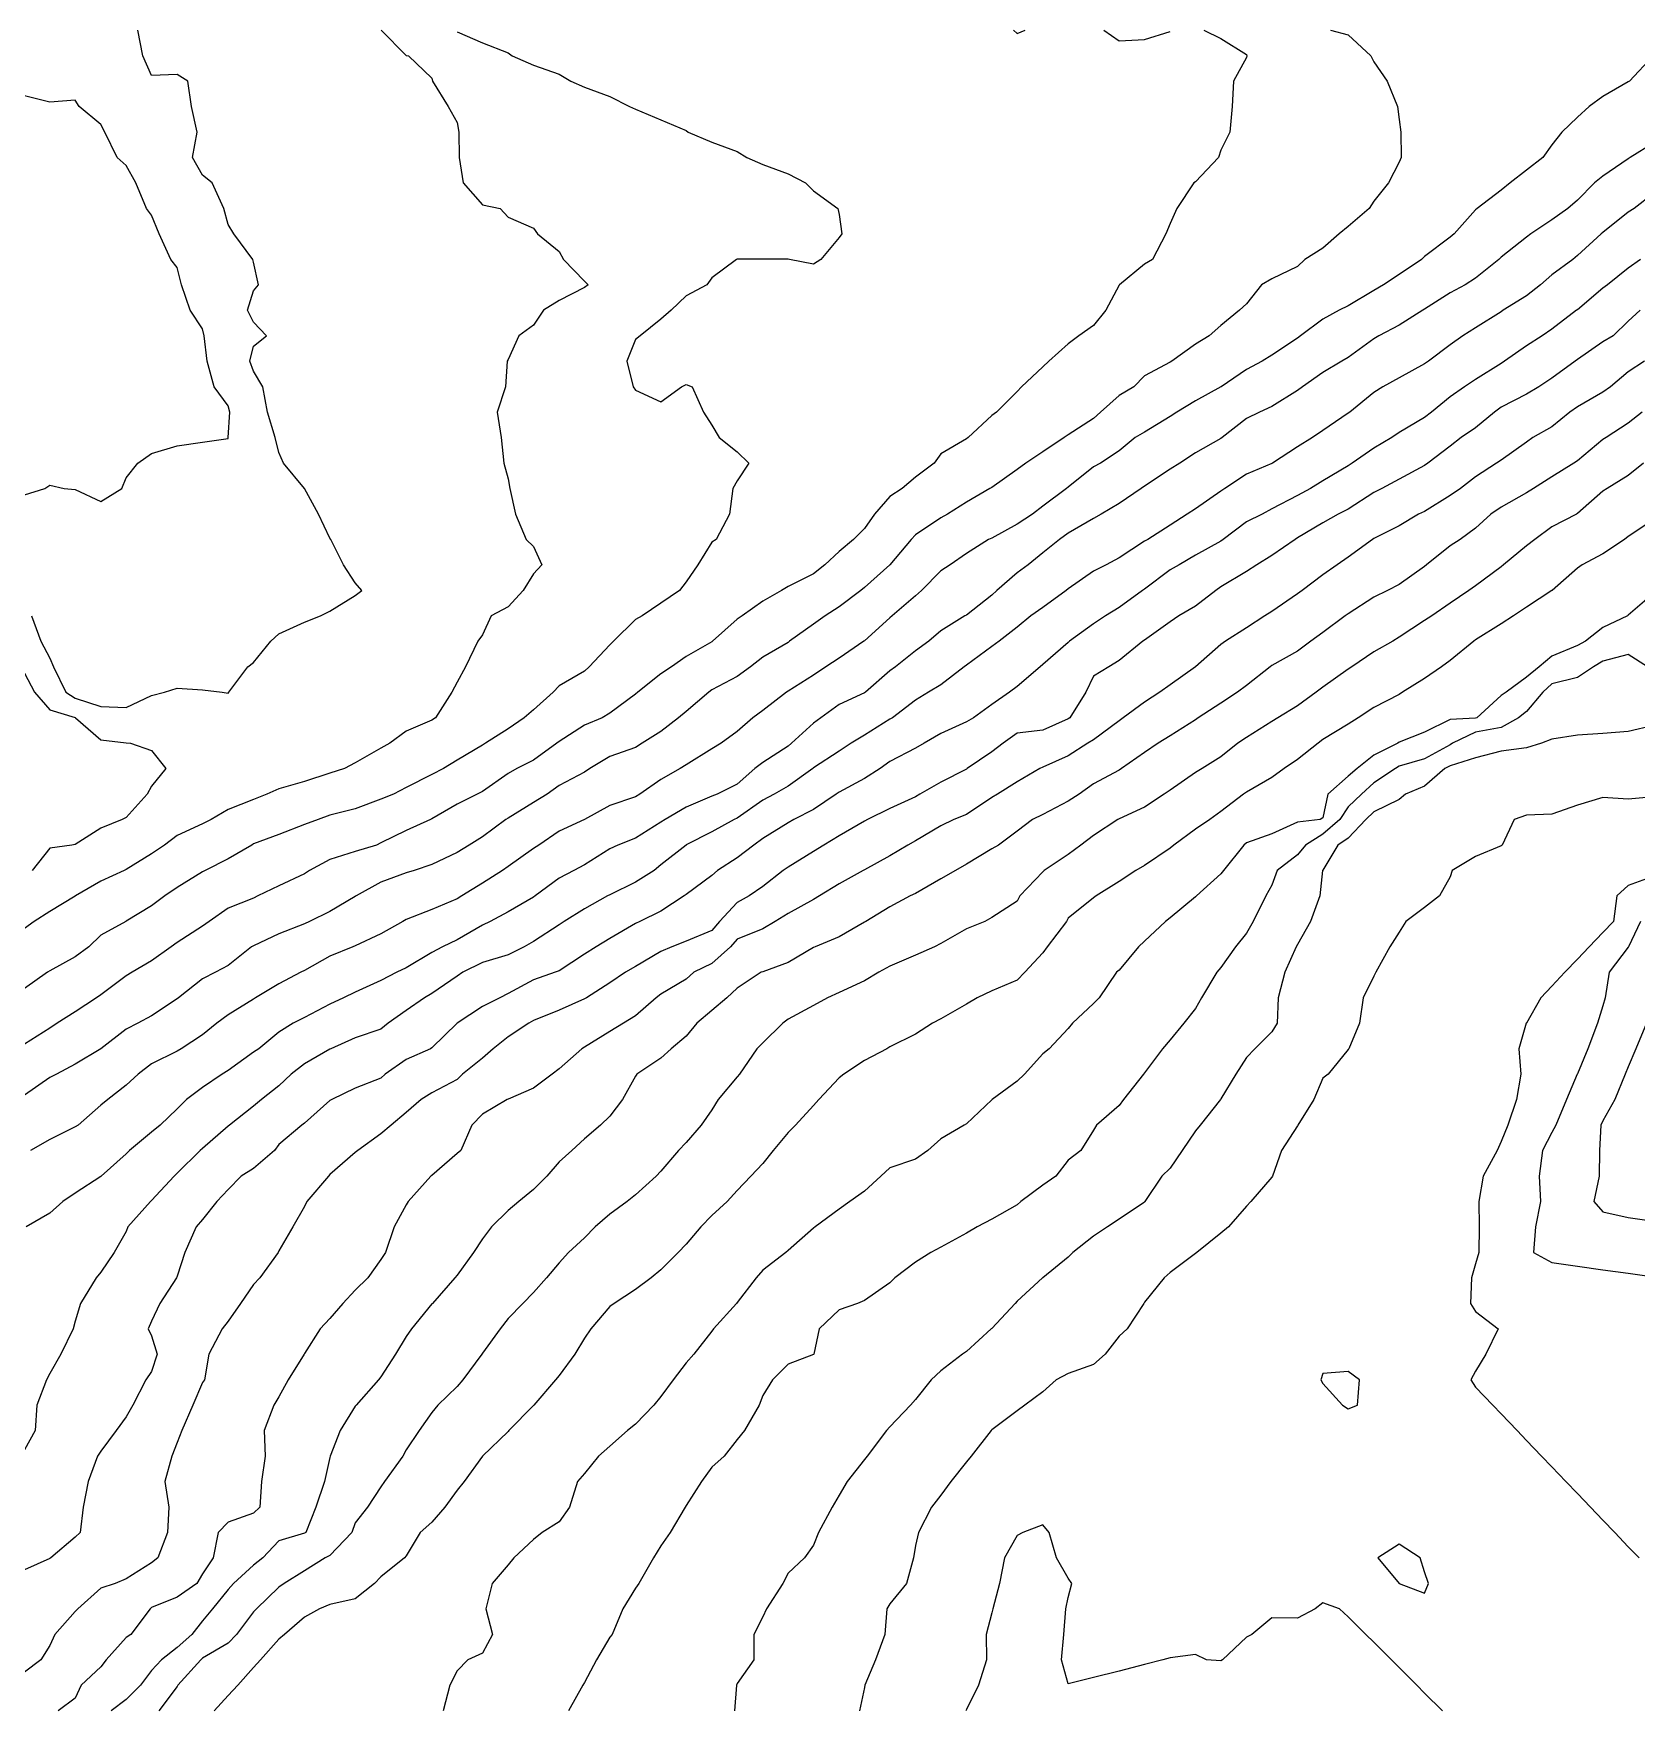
# Model space of a CAD drawing. Header units: metres. Extents: x 2681030 to 2681330, y 1246000 to 1246290.
# Drawn here: x 2681243.93 to 2681275.41, y 1246017.26 to 1246050.18 of the extents above; entities that cross this region are included whole.
import ezdxf

# ---------------------------------------------------------------- set-up
doc = ezdxf.new("R2010")
doc.units = ezdxf.units.M
doc.layers.add('BASIS_HOEHENLINIEN', color=8, linetype='Continuous')

msp = doc.modelspace()

# ---------------------------------------------------------------- linework, layer by layer
at = {"layer": 'BASIS_HOEHENLINIEN'}
for points, elevation in [([(2681269.398, 1246050.25), (2681269.75, 1246050.157), (2681270.192, 1246049.75), (2681270.25, 1246049.627), (2681270.515, 1246049.25), (2681270.714, 1246048.75), (2681270.75, 1246048.498), (2681270.782, 1246048.25), (2681270.792, 1246047.75), (2681270.75, 1246047.662), (2681270.541, 1246047.25), (2681270.25, 1246046.894), (2681270.158, 1246046.75), (2681269.75, 1246046.393), (2681269.572, 1246046.25), (2681269.25, 1246045.969), (2681268.9, 1246045.75), (2681268.75, 1246045.613), (2681268.25, 1246045.369), (2681268.046, 1246045.25), (2681267.75, 1246044.877), (2681267.613, 1246044.75), (2681267.25, 1246044.451), (2681267.02, 1246044.25), (2681266.75, 1246044.088), (2681266.287, 1246043.75), (2681266.25, 1246043.73), (2681265.75, 1246043.465), (2681265.538, 1246043.25), (2681265.25, 1246043.076), (2681264.884, 1246042.75), (2681264.75, 1246042.625), (2681264.25, 1246042.304), (2681264.17, 1246042.25), (2681263.75, 1246041.972), (2681263.421, 1246041.75), (2681263.25, 1246041.624), (2681262.75, 1246041.271), (2681262.713, 1246041.25), (2681262.25, 1246040.985), (2681261.877, 1246040.75), (2681261.75, 1246040.676), (2681261.25, 1246040.339), (2681261.164, 1246040.25), (2681260.75, 1246039.751), (2681260.749, 1246039.75), (2681260.25, 1246039.309), (2681260.177, 1246039.25), (2681259.75, 1246038.924), (2681259.48, 1246038.75), (2681259.25, 1246038.59), (2681258.779, 1246038.25), (2681258.75, 1246038.23), (2681258.25, 1246037.936), (2681258.008, 1246037.75), (2681257.75, 1246037.558), (2681257.25, 1246037.298), (2681257.193, 1246037.25), (2681256.75, 1246036.872), (2681256.595, 1246036.75), (2681256.25, 1246036.479), (2681255.886, 1246036.25), (2681255.75, 1246036.167), (2681255.25, 1246035.986), (2681254.858, 1246035.75), (2681254.75, 1246035.679), (2681254.25, 1246035.418), (2681254.019, 1246035.25), (2681253.75, 1246035.083), (2681253.25, 1246034.78), (2681253.208, 1246034.75), (2681252.75, 1246034.413), (2681252.485, 1246034.25), (2681252.25, 1246034.102), (2681251.75, 1246033.865), (2681251.404, 1246033.75), (2681251.25, 1246033.702), (2681250.75, 1246033.523), (2681250.266, 1246033.25), (2681250.25, 1246033.241), (2681249.75, 1246032.947), (2681249.353, 1246032.75), (2681249.25, 1246032.701), (2681248.75, 1246032.507), (2681248.25, 1246032.273), (2681248.21, 1246032.25), (2681247.75, 1246031.884), (2681247.503, 1246031.75), (2681247.25, 1246031.619), (2681246.777, 1246031.25), (2681246.75, 1246031.228), (2681246.25, 1246030.893), (2681245.976, 1246030.75), (2681245.75, 1246030.634), (2681245.254, 1246030.25), (2681245.25, 1246030.246), (2681244.75, 1246029.948), (2681244.379, 1246029.75), (2681244.25, 1246029.688), (2681243.75, 1246029.341)], 439.5), ([(2681266.913, 1246050.25), (2681267.25, 1246050.085), (2681267.75, 1246049.774), (2681267.756, 1246049.75), (2681267.75, 1246049.714), (2681267.495, 1246049.25), (2681267.47, 1246048.75), (2681267.424, 1246048.25), (2681267.25, 1246047.893), (2681267.201, 1246047.75), (2681266.75, 1246047.27), (2681266.719, 1246047.25), (2681266.383, 1246046.75), (2681266.25, 1246046.454), (2681266.17, 1246046.25), (2681265.907, 1246045.75), (2681265.75, 1246045.654), (2681265.259, 1246045.25), (2681265.25, 1246045.242), (2681264.986, 1246044.75), (2681264.75, 1246044.452), (2681264.457, 1246044.25), (2681264.25, 1246044.091), (2681263.867, 1246043.75), (2681263.75, 1246043.643), (2681263.333, 1246043.25), (2681263.25, 1246043.157), (2681262.843, 1246042.75), (2681262.75, 1246042.686), (2681262.286, 1246042.25), (2681262.25, 1246042.223), (2681261.75, 1246041.932), (2681261.619, 1246041.75), (2681261.25, 1246041.471), (2681260.989, 1246041.25), (2681260.75, 1246041.092), (2681260.443, 1246040.75), (2681260.25, 1246040.468), (2681260.031, 1246040.25), (2681259.75, 1246040.012), (2681259.472, 1246039.75), (2681259.25, 1246039.577), (2681258.75, 1246039.329), (2681258.617, 1246039.25), (2681258.25, 1246039.037), (2681257.844, 1246038.75), (2681257.75, 1246038.686), (2681257.266, 1246038.25), (2681257.25, 1246038.238), (2681256.75, 1246037.951), (2681256.456, 1246037.75), (2681256.25, 1246037.609), (2681255.797, 1246037.25), (2681255.75, 1246037.21), (2681255.25, 1246036.837), (2681255.096, 1246036.75), (2681254.75, 1246036.601), (2681254.25, 1246036.285), (2681254.204, 1246036.25), (2681253.75, 1246035.919), (2681253.423, 1246035.75), (2681253.25, 1246035.654), (2681252.75, 1246035.302), (2681252.641, 1246035.25), (2681252.25, 1246035.055), (2681251.75, 1246034.766), (2681251.723, 1246034.75), (2681251.25, 1246034.534), (2681250.75, 1246034.29), (2681250.664, 1246034.25), (2681250.25, 1246034.124), (2681249.75, 1246033.967), (2681249.348, 1246033.75), (2681249.25, 1246033.682), (2681248.75, 1246033.45), (2681248.337, 1246033.25), (2681248.25, 1246033.208), (2681247.75, 1246033.009), (2681247.381, 1246032.75), (2681247.25, 1246032.655), (2681246.75, 1246032.336), (2681246.636, 1246032.25), (2681246.25, 1246031.975), (2681245.868, 1246031.75), (2681245.75, 1246031.679), (2681245.25, 1246031.31), (2681245.168, 1246031.25), (2681244.75, 1246030.976), (2681244.396, 1246030.75), (2681244.25, 1246030.651), (2681243.75, 1246030.337)], 440), ([(2681250.757, 1246050.25), (2681251.25, 1246049.754), (2681251.294, 1246049.75), (2681251.75, 1246049.311), (2681251.765, 1246049.25), (2681252.074, 1246048.75), (2681252.25, 1246048.436), (2681252.285, 1246048.25), (2681252.288, 1246047.75), (2681252.369, 1246047.25), (2681252.75, 1246046.823), (2681253.097, 1246046.75), (2681253.25, 1246046.578), (2681253.75, 1246046.364), (2681253.825, 1246046.25), (2681254.25, 1246045.904), (2681254.339, 1246045.75), (2681254.75, 1246045.325), (2681254.825, 1246045.25), (2681254.75, 1246045.199), (2681254.25, 1246044.941), (2681253.946, 1246044.75), (2681253.75, 1246044.457), (2681253.462, 1246044.25), (2681253.25, 1246043.781), (2681253.235, 1246043.75), (2681253.199, 1246043.25), (2681253.037, 1246042.75), (2681253.116, 1246042.25), (2681253.167, 1246041.75), (2681253.25, 1246041.44), (2681253.282, 1246041.25), (2681253.398, 1246040.75), (2681253.602, 1246040.25), (2681253.75, 1246040.112), (2681253.913, 1246039.75), (2681253.75, 1246039.577), (2681253.549, 1246039.25), (2681253.25, 1246038.929), (2681252.92, 1246038.75), (2681252.75, 1246038.38), (2681252.659, 1246038.25), (2681252.415, 1246037.75), (2681252.25, 1246037.45), (2681252.147, 1246037.25), (2681251.824, 1246036.75), (2681251.75, 1246036.703), (2681251.25, 1246036.483), (2681250.927, 1246036.25), (2681250.75, 1246036.149), (2681250.25, 1246035.863), (2681250.036, 1246035.75), (2681249.75, 1246035.663), (2681249.25, 1246035.499), (2681248.75, 1246035.351), (2681248.513, 1246035.25), (2681248.25, 1246035.146), (2681247.75, 1246034.947), (2681247.416, 1246034.75), (2681247.25, 1246034.667), (2681246.75, 1246034.439), (2681246.504, 1246034.25), (2681246.25, 1246034.077), (2681245.75, 1246033.768), (2681245.71, 1246033.75), (2681245.25, 1246033.537), (2681244.753, 1246033.25), (2681244.75, 1246033.247), (2681244.25, 1246032.944), (2681243.945, 1246032.75), (2681243.75, 1246032.611)], 441), ([(2681252.25, 1246050.217), (2681252.75, 1246050.001), (2681253.25, 1246049.806), (2681253.327, 1246049.75), (2681253.75, 1246049.567), (2681254.25, 1246049.388), (2681254.481, 1246049.25), (2681254.75, 1246049.133), (2681255.25, 1246048.947), (2681255.634, 1246048.75), (2681255.75, 1246048.7), (2681256.25, 1246048.492), (2681256.75, 1246048.278), (2681256.787, 1246048.25), (2681257.25, 1246048.049), (2681257.75, 1246047.869), (2681257.94, 1246047.75), (2681258.25, 1246047.616), (2681258.75, 1246047.433), (2681259.093, 1246047.25), (2681259.25, 1246047.094), (2681259.727, 1246046.75), (2681259.75, 1246046.631), (2681259.804, 1246046.25), (2681259.75, 1246046.183), (2681259.391, 1246045.75), (2681259.25, 1246045.656), (2681258.778, 1246045.75), (2681258.75, 1246045.755), (2681258.25, 1246045.754), (2681257.75, 1246045.754), (2681257.735, 1246045.75), (2681257.25, 1246045.387), (2681257.153, 1246045.25), (2681256.75, 1246045.037), (2681256.455, 1246044.75), (2681256.25, 1246044.578), (2681255.843, 1246044.25), (2681255.75, 1246044.177), (2681255.582, 1246043.75), (2681255.705, 1246043.25), (2681255.75, 1246043.185), (2681256.25, 1246042.952), (2681256.654, 1246043.25), (2681256.75, 1246043.294), (2681256.864, 1246043.25), (2681257.089, 1246042.75), (2681257.25, 1246042.497), (2681257.397, 1246042.25), (2681257.75, 1246041.968), (2681257.981, 1246041.75), (2681257.75, 1246041.399), (2681257.662, 1246041.25), (2681257.597, 1246040.75), (2681257.338, 1246040.25), (2681257.25, 1246040.195), (2681256.977, 1246039.75), (2681256.75, 1246039.42), (2681256.616, 1246039.25), (2681256.25, 1246039), (2681255.881, 1246038.75), (2681255.75, 1246038.677), (2681255.322, 1246038.25), (2681255.25, 1246038.184), (2681254.844, 1246037.75), (2681254.75, 1246037.667), (2681254.25, 1246037.377), (2681254.133, 1246037.25), (2681253.75, 1246036.903), (2681253.566, 1246036.75), (2681253.25, 1246036.53), (2681252.808, 1246036.25), (2681252.75, 1246036.212), (2681252.25, 1246035.918), (2681251.98, 1246035.75), (2681251.75, 1246035.638), (2681251.25, 1246035.381), (2681250.997, 1246035.25), (2681250.75, 1246035.149), (2681250.25, 1246034.958), (2681249.75, 1246034.834), (2681249.519, 1246034.75), (2681249.25, 1246034.652), (2681248.75, 1246034.454), (2681248.25, 1246034.27), (2681248.217, 1246034.25), (2681247.75, 1246033.976), (2681247.298, 1246033.75), (2681247.25, 1246033.722), (2681246.75, 1246033.419), (2681246.507, 1246033.25), (2681246.25, 1246033.053), (2681245.75, 1246032.754), (2681245.742, 1246032.75), (2681245.25, 1246032.478), (2681245.014, 1246032.25), (2681244.75, 1246032.053), (2681244.25, 1246031.78), (2681244.203, 1246031.75), (2681243.75, 1246031.432)], 440.5), ([(2681243.889, 1246038.75), (2681244.071, 1246038.25), (2681244.25, 1246037.922), (2681244.321, 1246037.75), (2681244.562, 1246037.25), (2681244.75, 1246037.134), (2681245.25, 1246036.97), (2681245.75, 1246036.948), (2681246.25, 1246037.183), (2681246.504, 1246037.25), (2681246.75, 1246037.333), (2681247.25, 1246037.297), (2681247.633, 1246037.25), (2681247.75, 1246037.235), (2681247.764, 1246037.25), (2681248.136, 1246037.75), (2681248.25, 1246037.832), (2681248.592, 1246038.25), (2681248.75, 1246038.399), (2681249.25, 1246038.627), (2681249.569, 1246038.75), (2681249.75, 1246038.843), (2681250.25, 1246039.151), (2681250.378, 1246039.25), (2681250.25, 1246039.399), (2681250.018, 1246039.75), (2681249.768, 1246040.25), (2681249.75, 1246040.274), (2681249.527, 1246040.75), (2681249.253, 1246041.25), (2681249.25, 1246041.254), (2681248.842, 1246041.75), (2681248.75, 1246041.96), (2681248.676, 1246042.25), (2681248.527, 1246042.75), (2681248.431, 1246043.25), (2681248.25, 1246043.558), (2681248.175, 1246043.75), (2681248.25, 1246044.046), (2681248.504, 1246044.25), (2681248.25, 1246044.515), (2681248.135, 1246044.75), (2681248.25, 1246045.133), (2681248.347, 1246045.25), (2681248.25, 1246045.695), (2681248.239, 1246045.75), (2681247.862, 1246046.25), (2681247.75, 1246046.438), (2681247.666, 1246046.75), (2681247.439, 1246047.25), (2681247.25, 1246047.405), (2681247.051, 1246047.75), (2681247.147, 1246048.25), (2681247.032, 1246048.75), (2681246.96, 1246049.25), (2681246.75, 1246049.379), (2681246.25, 1246049.363), (2681246.077, 1246049.75), (2681245.981, 1246050.25)], 441), ([(2681263.178, 1246050.25), (2681263.25, 1246050.184), (2681263.403, 1246050.25)], 440), ([(2681264.948, 1246050.25), (2681265.25, 1246050.043), (2681265.75, 1246050.07), (2681266.25, 1246050.225)], 440), ([(2681275.741, 1246049.75), (2681275.273, 1246049.25), (2681275.25, 1246049.235), (2681274.75, 1246048.948), (2681274.48, 1246048.75), (2681274.25, 1246048.544), (2681273.942, 1246048.25), (2681273.75, 1246048.002), (2681273.572, 1246047.75), (2681273.25, 1246047.503), (2681272.93, 1246047.25), (2681272.75, 1246047.11), (2681272.282, 1246046.75), (2681272.25, 1246046.725), (2681271.831, 1246046.25), (2681271.75, 1246046.189), (2681271.25, 1246045.806), (2681271.19, 1246045.75), (2681270.75, 1246045.452), (2681270.443, 1246045.25), (2681270.25, 1246045.137), (2681269.75, 1246044.836), (2681269.572, 1246044.75), (2681269.25, 1246044.578), (2681268.814, 1246044.25), (2681268.75, 1246044.202), (2681268.25, 1246043.87), (2681268.056, 1246043.75), (2681267.75, 1246043.59), (2681267.253, 1246043.25), (2681267.25, 1246043.248), (2681266.75, 1246042.972), (2681266.383, 1246042.75), (2681266.25, 1246042.668), (2681265.75, 1246042.359), (2681265.564, 1246042.25), (2681265.25, 1246041.992), (2681264.882, 1246041.75), (2681264.75, 1246041.679), (2681264.25, 1246041.276), (2681264.217, 1246041.25), (2681263.75, 1246040.905), (2681263.548, 1246040.75), (2681263.25, 1246040.553), (2681262.75, 1246040.277), (2681262.685, 1246040.25), (2681262.25, 1246039.975), (2681261.931, 1246039.75), (2681261.75, 1246039.633), (2681261.37, 1246039.25), (2681261.25, 1246039.143), (2681260.796, 1246038.75), (2681260.75, 1246038.711), (2681260.25, 1246038.26), (2681260.237, 1246038.25), (2681259.75, 1246037.922), (2681259.492, 1246037.75), (2681259.25, 1246037.586), (2681258.75, 1246037.273), (2681258.717, 1246037.25), (2681258.25, 1246036.892), (2681258.056, 1246036.75), (2681257.75, 1246036.48), (2681257.434, 1246036.25), (2681257.25, 1246036.139), (2681256.75, 1246035.823), (2681256.627, 1246035.75), (2681256.25, 1246035.538), (2681255.834, 1246035.25), (2681255.75, 1246035.199), (2681255.25, 1246035.024), (2681254.752, 1246034.75), (2681254.75, 1246034.749), (2681254.25, 1246034.52), (2681253.853, 1246034.25), (2681253.75, 1246034.18), (2681253.25, 1246033.827), (2681253.137, 1246033.75), (2681252.75, 1246033.502), (2681252.339, 1246033.25), (2681252.25, 1246033.194), (2681251.75, 1246032.987), (2681251.25, 1246032.787), (2681251.183, 1246032.75), (2681250.75, 1246032.503), (2681250.25, 1246032.267), (2681250.203, 1246032.25), (2681249.75, 1246032.066), (2681249.25, 1246031.788), (2681249.178, 1246031.75), (2681248.75, 1246031.522), (2681248.287, 1246031.25), (2681248.25, 1246031.224), (2681247.75, 1246030.914), (2681247.532, 1246030.75), (2681247.25, 1246030.523), (2681246.831, 1246030.25), (2681246.75, 1246030.205), (2681246.25, 1246029.954), (2681245.987, 1246029.75), (2681245.75, 1246029.533), (2681245.387, 1246029.25), (2681245.25, 1246029.14), (2681244.804, 1246028.75), (2681244.75, 1246028.713), (2681244.25, 1246028.469), (2681243.868, 1246028.25)], 439), ([(2681245.25, 1246040.998), (2681245.662, 1246041.25), (2681245.75, 1246041.463), (2681245.977, 1246041.75), (2681246.25, 1246041.939), (2681246.75, 1246042.092), (2681247.25, 1246042.164), (2681247.75, 1246042.236), (2681247.753, 1246042.25), (2681247.784, 1246042.75), (2681247.75, 1246042.873), (2681247.477, 1246043.25), (2681247.341, 1246043.75), (2681247.282, 1246044.25), (2681247.25, 1246044.385), (2681247.006, 1246044.75), (2681246.836, 1246045.25), (2681246.75, 1246045.593), (2681246.627, 1246045.75), (2681246.399, 1246046.25), (2681246.25, 1246046.621), (2681246.151, 1246046.75), (2681245.939, 1246047.25), (2681245.75, 1246047.596), (2681245.571, 1246047.75), (2681245.332, 1246048.25), (2681245.25, 1246048.401), (2681244.827, 1246048.75), (2681244.75, 1246048.878), (2681244.25, 1246048.838), (2681243.75, 1246048.96)], 440.5), ([(2681275.75, 1246048.039), (2681275.287, 1246047.75), (2681275.25, 1246047.726), (2681274.75, 1246047.387), (2681274.588, 1246047.25), (2681274.25, 1246046.915), (2681274.062, 1246046.75), (2681273.75, 1246046.524), (2681273.333, 1246046.25), (2681273.25, 1246046.184), (2681272.75, 1246045.791), (2681272.704, 1246045.75), (2681272.25, 1246045.381), (2681272.046, 1246045.25), (2681271.75, 1246045.09), (2681271.25, 1246044.774), (2681271.213, 1246044.75), (2681270.75, 1246044.461), (2681270.349, 1246044.25), (2681270.25, 1246044.193), (2681269.75, 1246043.825), (2681269.623, 1246043.75), (2681269.25, 1246043.528), (2681268.854, 1246043.25), (2681268.75, 1246043.177), (2681268.25, 1246042.86), (2681268.008, 1246042.75), (2681267.75, 1246042.627), (2681267.272, 1246042.25), (2681267.25, 1246042.234), (2681266.75, 1246041.953), (2681266.44, 1246041.75), (2681266.25, 1246041.629), (2681265.75, 1246041.296), (2681265.682, 1246041.25), (2681265.25, 1246040.958), (2681264.898, 1246040.75), (2681264.75, 1246040.659), (2681264.25, 1246040.372), (2681264.076, 1246040.25), (2681263.75, 1246039.987), (2681263.462, 1246039.75), (2681263.25, 1246039.592), (2681262.851, 1246039.25), (2681262.75, 1246039.158), (2681262.25, 1246038.764), (2681262.223, 1246038.75), (2681261.75, 1246038.454), (2681261.511, 1246038.25), (2681261.25, 1246038.063), (2681260.855, 1246037.75), (2681260.75, 1246037.672), (2681260.27, 1246037.25), (2681260.25, 1246037.236), (2681259.75, 1246037.011), (2681259.392, 1246036.75), (2681259.25, 1246036.643), (2681258.819, 1246036.25), (2681258.75, 1246036.193), (2681258.25, 1246035.87), (2681258.097, 1246035.75), (2681257.75, 1246035.448), (2681257.355, 1246035.25), (2681257.25, 1246035.208), (2681256.75, 1246034.992), (2681256.332, 1246034.75), (2681256.25, 1246034.698), (2681255.75, 1246034.386), (2681255.408, 1246034.25), (2681255.25, 1246034.172), (2681254.75, 1246033.864), (2681254.542, 1246033.75), (2681254.25, 1246033.596), (2681253.78, 1246033.25), (2681253.75, 1246033.229), (2681253.25, 1246032.94), (2681252.897, 1246032.75), (2681252.75, 1246032.676), (2681252.25, 1246032.388), (2681251.964, 1246032.25), (2681251.75, 1246032.137), (2681251.25, 1246031.836), (2681251.067, 1246031.75), (2681250.75, 1246031.591), (2681250.25, 1246031.362), (2681250.019, 1246031.25), (2681249.75, 1246031.124), (2681249.25, 1246030.86), (2681249.03, 1246030.75), (2681248.75, 1246030.573), (2681248.353, 1246030.25), (2681248.25, 1246030.181), (2681247.75, 1246029.82), (2681247.632, 1246029.75), (2681247.25, 1246029.489), (2681246.937, 1246029.25), (2681246.75, 1246029.072), (2681246.414, 1246028.75), (2681246.25, 1246028.61), (2681245.814, 1246028.25), (2681245.75, 1246028.188), (2681245.26, 1246027.75), (2681245.25, 1246027.742), (2681244.75, 1246027.413), (2681244.506, 1246027.25), (2681244.25, 1246027.023), (2681243.783, 1246026.75)], 438.5), ([(2681275.75, 1246047.053), (2681275.363, 1246046.75), (2681275.25, 1246046.679), (2681274.75, 1246046.28), (2681274.718, 1246046.25), (2681274.25, 1246045.824), (2681274.162, 1246045.75), (2681273.75, 1246045.444), (2681273.524, 1246045.25), (2681273.25, 1246045.036), (2681272.795, 1246044.75), (2681272.75, 1246044.721), (2681272.25, 1246044.403), (2681272.002, 1246044.25), (2681271.75, 1246044.074), (2681271.324, 1246043.75), (2681271.25, 1246043.699), (2681270.75, 1246043.421), (2681270.429, 1246043.25), (2681270.25, 1246043.137), (2681269.781, 1246042.75), (2681269.75, 1246042.727), (2681269.25, 1246042.391), (2681269.045, 1246042.25), (2681268.75, 1246042.068), (2681268.259, 1246041.75), (2681268.25, 1246041.745), (2681267.75, 1246041.531), (2681267.323, 1246041.25), (2681267.25, 1246041.2), (2681266.75, 1246040.853), (2681266.588, 1246040.75), (2681266.25, 1246040.528), (2681265.817, 1246040.25), (2681265.75, 1246040.215), (2681265.25, 1246039.889), (2681264.997, 1246039.75), (2681264.75, 1246039.625), (2681264.25, 1246039.283), (2681264.209, 1246039.25), (2681263.75, 1246038.912), (2681263.517, 1246038.75), (2681263.25, 1246038.53), (2681262.896, 1246038.25), (2681262.75, 1246038.148), (2681262.25, 1246037.784), (2681262.21, 1246037.75), (2681261.75, 1246037.393), (2681261.506, 1246037.25), (2681261.25, 1246037.093), (2681260.801, 1246036.75), (2681260.75, 1246036.722), (2681260.25, 1246036.405), (2681259.99, 1246036.25), (2681259.75, 1246036.095), (2681259.25, 1246035.764), (2681259.233, 1246035.75), (2681258.75, 1246035.405), (2681258.477, 1246035.25), (2681258.25, 1246035.129), (2681257.75, 1246034.778), (2681257.689, 1246034.75), (2681257.25, 1246034.509), (2681256.75, 1246034.254), (2681256.744, 1246034.25), (2681256.25, 1246033.859), (2681256.118, 1246033.75), (2681255.75, 1246033.521), (2681255.25, 1246033.272), (2681255.205, 1246033.25), (2681254.75, 1246033), (2681254.354, 1246032.75), (2681254.25, 1246032.683), (2681253.75, 1246032.354), (2681253.567, 1246032.25), (2681253.25, 1246032.095), (2681252.75, 1246031.94), (2681252.362, 1246031.75), (2681252.25, 1246031.674), (2681251.75, 1246031.332), (2681251.606, 1246031.25), (2681251.25, 1246030.999), (2681250.898, 1246030.75), (2681250.75, 1246030.637), (2681250.25, 1246030.466), (2681249.77, 1246030.25), (2681249.75, 1246030.241), (2681249.25, 1246029.955), (2681248.987, 1246029.75), (2681248.75, 1246029.522), (2681248.404, 1246029.25), (2681248.25, 1246029.124), (2681247.78, 1246028.75), (2681247.75, 1246028.727), (2681247.25, 1246028.293), (2681247.201, 1246028.25), (2681246.75, 1246027.805), (2681246.689, 1246027.75), (2681246.25, 1246027.27), (2681246.227, 1246027.25), (2681245.781, 1246026.75), (2681245.75, 1246026.662), (2681245.517, 1246026.25), (2681245.25, 1246025.863), (2681245.159, 1246025.75), (2681244.852, 1246025.25), (2681244.75, 1246024.902), (2681244.708, 1246024.75), (2681244.465, 1246024.25), (2681244.25, 1246023.869), (2681244.182, 1246023.75), (2681243.997, 1246023.25), (2681243.964, 1246022.75), (2681243.75, 1246022.372)], 438), ([(2681275.489, 1246045.75), (2681275.25, 1246045.576), (2681274.839, 1246045.25), (2681274.75, 1246045.184), (2681274.25, 1246044.761), (2681274.234, 1246044.75), (2681273.75, 1246044.379), (2681273.556, 1246044.25), (2681273.25, 1246044.053), (2681272.817, 1246043.75), (2681272.75, 1246043.705), (2681272.25, 1246043.391), (2681272.034, 1246043.25), (2681271.75, 1246043.053), (2681271.382, 1246042.75), (2681271.25, 1246042.646), (2681270.75, 1246042.351), (2681270.604, 1246042.25), (2681270.25, 1246042.042), (2681269.826, 1246041.75), (2681269.75, 1246041.698), (2681269.25, 1246041.402), (2681269.008, 1246041.25), (2681268.75, 1246041.112), (2681268.25, 1246040.851), (2681268.06, 1246040.75), (2681267.75, 1246040.594), (2681267.294, 1246040.25), (2681267.25, 1246040.218), (2681266.75, 1246039.944), (2681266.427, 1246039.75), (2681266.25, 1246039.651), (2681265.75, 1246039.276), (2681265.71, 1246039.25), (2681265.25, 1246038.917), (2681264.984, 1246038.75), (2681264.75, 1246038.592), (2681264.276, 1246038.25), (2681264.25, 1246038.227), (2681263.75, 1246037.794), (2681263.7, 1246037.75), (2681263.25, 1246037.366), (2681263.099, 1246037.25), (2681262.75, 1246037.012), (2681262.387, 1246036.75), (2681262.25, 1246036.667), (2681261.75, 1246036.44), (2681261.422, 1246036.25), (2681261.25, 1246036.155), (2681260.75, 1246035.892), (2681260.557, 1246035.75), (2681260.25, 1246035.558), (2681259.75, 1246035.288), (2681259.691, 1246035.25), (2681259.25, 1246034.948), (2681258.863, 1246034.75), (2681258.75, 1246034.685), (2681258.25, 1246034.38), (2681258.076, 1246034.25), (2681257.75, 1246033.999), (2681257.363, 1246033.75), (2681257.25, 1246033.649), (2681256.75, 1246033.279), (2681256.706, 1246033.25), (2681256.25, 1246032.949), (2681255.837, 1246032.75), (2681255.75, 1246032.712), (2681255.25, 1246032.416), (2681254.98, 1246032.25), (2681254.75, 1246032.105), (2681254.25, 1246031.782), (2681254.174, 1246031.75), (2681253.75, 1246031.601), (2681253.25, 1246031.331), (2681253.085, 1246031.25), (2681252.75, 1246031.079), (2681252.25, 1246030.752), (2681252.247, 1246030.75), (2681251.75, 1246030.265), (2681251.729, 1246030.25), (2681251.25, 1246030.041), (2681250.833, 1246029.75), (2681250.75, 1246029.671), (2681250.25, 1246029.473), (2681249.786, 1246029.25), (2681249.75, 1246029.23), (2681249.25, 1246028.79), (2681249.202, 1246028.75), (2681248.75, 1246028.367), (2681248.661, 1246028.25), (2681248.25, 1246027.901), (2681248.01, 1246027.75), (2681247.75, 1246027.483), (2681247.532, 1246027.25), (2681247.25, 1246026.894), (2681247.126, 1246026.75), (2681246.9, 1246026.25), (2681246.75, 1246025.786), (2681246.74, 1246025.75), (2681246.409, 1246025.25), (2681246.25, 1246024.901), (2681246.179, 1246024.75), (2681246.25, 1246024.609), (2681246.356, 1246024.25), (2681246.25, 1246023.913), (2681246.138, 1246023.75), (2681245.878, 1246023.25), (2681245.75, 1246023.019), (2681245.556, 1246022.75), (2681245.25, 1246022.344), (2681245.187, 1246022.25), (2681245.002, 1246021.75), (2681244.904, 1246021.25), (2681244.847, 1246020.75), (2681244.75, 1246020.658), (2681244.267, 1246020.25), (2681244.25, 1246020.241), (2681243.75, 1246020.018)], 437.5), ([(2681275.485, 1246044.75), (2681275.25, 1246044.536), (2681274.953, 1246044.25), (2681274.75, 1246044.129), (2681274.25, 1246043.782), (2681274.207, 1246043.75), (2681273.75, 1246043.415), (2681273.491, 1246043.25), (2681273.25, 1246043.103), (2681272.75, 1246042.848), (2681272.622, 1246042.75), (2681272.25, 1246042.443), (2681271.967, 1246042.25), (2681271.75, 1246042.08), (2681271.312, 1246041.75), (2681271.25, 1246041.703), (2681270.75, 1246041.436), (2681270.411, 1246041.25), (2681270.25, 1246041.174), (2681269.75, 1246040.846), (2681269.551, 1246040.75), (2681269.25, 1246040.575), (2681268.75, 1246040.279), (2681268.705, 1246040.25), (2681268.25, 1246039.932), (2681267.957, 1246039.75), (2681267.75, 1246039.62), (2681267.25, 1246039.319), (2681267.152, 1246039.25), (2681266.75, 1246038.942), (2681266.42, 1246038.75), (2681266.25, 1246038.635), (2681265.75, 1246038.275), (2681265.715, 1246038.25), (2681265.25, 1246037.873), (2681265.045, 1246037.75), (2681264.75, 1246037.566), (2681264.595, 1246037.25), (2681264.284, 1246036.75), (2681264.25, 1246036.726), (2681263.75, 1246036.507), (2681263.25, 1246036.448), (2681262.974, 1246036.25), (2681262.75, 1246036.077), (2681262.265, 1246035.75), (2681262.25, 1246035.74), (2681261.75, 1246035.484), (2681261.337, 1246035.25), (2681261.25, 1246035.193), (2681260.75, 1246034.969), (2681260.306, 1246034.75), (2681260.25, 1246034.716), (2681259.75, 1246034.431), (2681259.454, 1246034.25), (2681259.25, 1246034.123), (2681258.75, 1246033.818), (2681258.653, 1246033.75), (2681258.25, 1246033.433), (2681257.985, 1246033.25), (2681257.75, 1246033.122), (2681257.399, 1246032.75), (2681257.25, 1246032.572), (2681256.75, 1246032.36), (2681256.467, 1246032.25), (2681256.25, 1246032.158), (2681255.75, 1246031.862), (2681255.556, 1246031.75), (2681255.25, 1246031.543), (2681254.787, 1246031.25), (2681254.75, 1246031.227), (2681254.25, 1246031.01), (2681253.75, 1246030.801), (2681253.655, 1246030.75), (2681253.25, 1246030.485), (2681252.955, 1246030.25), (2681252.75, 1246030.064), (2681252.355, 1246029.75), (2681252.25, 1246029.647), (2681251.75, 1246029.381), (2681251.545, 1246029.25), (2681251.25, 1246028.997), (2681250.955, 1246028.75), (2681250.75, 1246028.577), (2681250.301, 1246028.25), (2681250.25, 1246028.212), (2681249.75, 1246027.78), (2681249.72, 1246027.75), (2681249.299, 1246027.25), (2681249.25, 1246027.15), (2681249.02, 1246026.75), (2681248.75, 1246026.279), (2681248.735, 1246026.25), (2681248.377, 1246025.75), (2681248.25, 1246025.617), (2681247.997, 1246025.25), (2681247.75, 1246024.901), (2681247.635, 1246024.75), (2681247.374, 1246024.25), (2681247.286, 1246023.75), (2681247.25, 1246023.695), (2681247.06, 1246023.25), (2681246.843, 1246022.75), (2681246.75, 1246022.516), (2681246.644, 1246022.25), (2681246.511, 1246021.75), (2681246.588, 1246021.25), (2681246.562, 1246020.75), (2681246.371, 1246020.25), (2681246.25, 1246020.154), (2681245.75, 1246019.84), (2681245.536, 1246019.75), (2681245.25, 1246019.657), (2681244.8, 1246019.25), (2681244.75, 1246019.201), (2681244.351, 1246018.75), (2681244.25, 1246018.531), (2681244.072, 1246018.25), (2681243.75, 1246018.006)], 437), ([(2681275.567, 1246043.75), (2681275.25, 1246043.541), (2681274.901, 1246043.25), (2681274.75, 1246043.142), (2681274.25, 1246042.853), (2681274.103, 1246042.75), (2681273.75, 1246042.465), (2681273.377, 1246042.25), (2681273.25, 1246042.163), (2681272.75, 1246041.808), (2681272.661, 1246041.75), (2681272.25, 1246041.482), (2681271.951, 1246041.25), (2681271.75, 1246041.116), (2681271.25, 1246040.801), (2681271.128, 1246040.75), (2681270.75, 1246040.521), (2681270.25, 1246040.266), (2681270.226, 1246040.25), (2681269.75, 1246039.902), (2681269.534, 1246039.75), (2681269.25, 1246039.554), (2681268.842, 1246039.25), (2681268.75, 1246039.18), (2681268.25, 1246038.834), (2681268.109, 1246038.75), (2681267.75, 1246038.516), (2681267.336, 1246038.25), (2681267.25, 1246038.187), (2681266.752, 1246037.75), (2681266.75, 1246037.749), (2681266.25, 1246037.394), (2681266.047, 1246037.25), (2681265.75, 1246037.052), (2681265.332, 1246036.75), (2681265.25, 1246036.688), (2681264.75, 1246036.318), (2681264.636, 1246036.25), (2681264.25, 1246035.999), (2681263.75, 1246035.777), (2681263.691, 1246035.75), (2681263.25, 1246035.49), (2681262.86, 1246035.25), (2681262.75, 1246035.181), (2681262.25, 1246034.851), (2681262.002, 1246034.75), (2681261.75, 1246034.629), (2681261.25, 1246034.331), (2681261.098, 1246034.25), (2681260.75, 1246034.036), (2681260.25, 1246033.763), (2681260.224, 1246033.75), (2681259.75, 1246033.487), (2681259.364, 1246033.25), (2681259.25, 1246033.181), (2681258.75, 1246032.902), (2681258.495, 1246032.75), (2681258.25, 1246032.605), (2681257.75, 1246032.403), (2681257.616, 1246032.25), (2681257.25, 1246031.925), (2681256.901, 1246031.75), (2681256.75, 1246031.618), (2681256.25, 1246031.32), (2681256.155, 1246031.25), (2681255.75, 1246030.895), (2681255.517, 1246030.75), (2681255.25, 1246030.591), (2681254.75, 1246030.279), (2681254.701, 1246030.25), (2681254.25, 1246029.856), (2681254.113, 1246029.75), (2681253.75, 1246029.476), (2681253.25, 1246029.262), (2681253.233, 1246029.25), (2681252.75, 1246028.962), (2681252.537, 1246028.75), (2681252.32, 1246028.25), (2681252.25, 1246028.19), (2681251.75, 1246027.759), (2681251.735, 1246027.75), (2681251.287, 1246027.25), (2681251.25, 1246027.186), (2681251.011, 1246026.75), (2681250.843, 1246026.25), (2681250.75, 1246026.108), (2681250.498, 1246025.75), (2681250.25, 1246025.506), (2681250.003, 1246025.25), (2681249.75, 1246024.952), (2681249.559, 1246024.75), (2681249.25, 1246024.264), (2681249.242, 1246024.25), (2681248.93, 1246023.75), (2681248.75, 1246023.417), (2681248.652, 1246023.25), (2681248.459, 1246022.75), (2681248.476, 1246022.25), (2681248.406, 1246021.75), (2681248.376, 1246021.25), (2681248.25, 1246021.131), (2681247.75, 1246020.95), (2681247.557, 1246020.75), (2681247.459, 1246020.25), (2681247.25, 1246019.939), (2681247.135, 1246019.75), (2681246.75, 1246019.481), (2681246.25, 1246019.275), (2681246.22, 1246019.25), (2681245.838, 1246018.75), (2681245.75, 1246018.685), (2681245.356, 1246018.25), (2681245.25, 1246018.115), (2681244.868, 1246017.75), (2681244.75, 1246017.494), (2681244.413, 1246017.25)], 436.5), ([(2681275.525, 1246042.75), (2681275.25, 1246042.537), (2681274.813, 1246042.25), (2681274.75, 1246042.214), (2681274.25, 1246041.792), (2681274.178, 1246041.75), (2681273.75, 1246041.483), (2681273.389, 1246041.25), (2681273.25, 1246041.169), (2681272.75, 1246040.882), (2681272.553, 1246040.75), (2681272.25, 1246040.475), (2681271.949, 1246040.25), (2681271.75, 1246040.125), (2681271.284, 1246039.75), (2681271.25, 1246039.717), (2681270.75, 1246039.367), (2681270.521, 1246039.25), (2681270.25, 1246039.116), (2681269.75, 1246038.791), (2681269.69, 1246038.75), (2681269.25, 1246038.42), (2681269.014, 1246038.25), (2681268.75, 1246038.055), (2681268.25, 1246037.774), (2681268.217, 1246037.75), (2681267.75, 1246037.384), (2681267.574, 1246037.25), (2681267.25, 1246037.034), (2681266.803, 1246036.75), (2681266.75, 1246036.711), (2681266.25, 1246036.393), (2681266.015, 1246036.25), (2681265.75, 1246036.064), (2681265.296, 1246035.75), (2681265.25, 1246035.721), (2681264.75, 1246035.45), (2681264.462, 1246035.25), (2681264.25, 1246035.114), (2681263.75, 1246034.849), (2681263.552, 1246034.75), (2681263.25, 1246034.522), (2681262.881, 1246034.25), (2681262.75, 1246034.175), (2681262.25, 1246033.873), (2681262.035, 1246033.75), (2681261.75, 1246033.589), (2681261.25, 1246033.298), (2681261.145, 1246033.25), (2681260.75, 1246033.036), (2681260.277, 1246032.75), (2681260.25, 1246032.736), (2681259.75, 1246032.45), (2681259.28, 1246032.25), (2681259.25, 1246032.238), (2681258.75, 1246031.945), (2681258.25, 1246031.762), (2681258.222, 1246031.75), (2681257.75, 1246031.437), (2681257.544, 1246031.25), (2681257.25, 1246031.001), (2681256.959, 1246030.75), (2681256.75, 1246030.499), (2681256.453, 1246030.25), (2681256.25, 1246030.062), (2681255.777, 1246029.75), (2681255.75, 1246029.713), (2681255.497, 1246029.25), (2681255.25, 1246028.926), (2681255.068, 1246028.75), (2681254.75, 1246028.483), (2681254.503, 1246028.25), (2681254.25, 1246028.031), (2681254.01, 1246027.75), (2681253.75, 1246027.486), (2681253.461, 1246027.25), (2681253.25, 1246027.074), (2681252.924, 1246026.75), (2681252.75, 1246026.519), (2681252.571, 1246026.25), (2681252.25, 1246025.802), (2681252.205, 1246025.75), (2681251.763, 1246025.25), (2681251.75, 1246025.237), (2681251.35, 1246024.75), (2681251.25, 1246024.597), (2681251.041, 1246024.25), (2681250.75, 1246023.806), (2681250.703, 1246023.75), (2681250.269, 1246023.25), (2681250.25, 1246023.232), (2681249.954, 1246022.75), (2681249.759, 1246022.25), (2681249.75, 1246022.221), (2681249.645, 1246021.75), (2681249.476, 1246021.25), (2681249.278, 1246020.75), (2681249.25, 1246020.734), (2681248.75, 1246020.585), (2681248.431, 1246020.25), (2681248.25, 1246020.107), (2681247.855, 1246019.75), (2681247.75, 1246019.632), (2681247.445, 1246019.25), (2681247.25, 1246019.016), (2681247.039, 1246018.75), (2681246.75, 1246018.494), (2681246.445, 1246018.25), (2681246.25, 1246018.04), (2681246.031, 1246017.75), (2681245.75, 1246017.47), (2681245.455, 1246017.25)], 436), ([(2681275.545, 1246041.75), (2681275.25, 1246041.506), (2681274.832, 1246041.25), (2681274.75, 1246041.196), (2681274.25, 1246040.759), (2681274.234, 1246040.75), (2681273.75, 1246040.501), (2681273.412, 1246040.25), (2681273.25, 1246040.124), (2681272.796, 1246039.75), (2681272.75, 1246039.712), (2681272.25, 1246039.341), (2681272.119, 1246039.25), (2681271.75, 1246038.997), (2681271.391, 1246038.75), (2681271.25, 1246038.662), (2681270.75, 1246038.333), (2681270.623, 1246038.25), (2681270.25, 1246038.042), (2681269.819, 1246037.75), (2681269.75, 1246037.7), (2681269.25, 1246037.351), (2681269.122, 1246037.25), (2681268.75, 1246036.983), (2681268.364, 1246036.75), (2681268.25, 1246036.678), (2681267.75, 1246036.363), (2681267.582, 1246036.25), (2681267.25, 1246035.984), (2681266.881, 1246035.75), (2681266.75, 1246035.677), (2681266.25, 1246035.33), (2681266.137, 1246035.25), (2681265.75, 1246034.992), (2681265.25, 1246034.764), (2681265.226, 1246034.75), (2681264.75, 1246034.437), (2681264.498, 1246034.25), (2681264.25, 1246034.062), (2681263.778, 1246033.75), (2681263.75, 1246033.724), (2681263.302, 1246033.25), (2681263.25, 1246033.145), (2681262.75, 1246032.829), (2681262.61, 1246032.75), (2681262.25, 1246032.607), (2681261.75, 1246032.317), (2681261.626, 1246032.25), (2681261.25, 1246032.09), (2681260.75, 1246031.872), (2681260.532, 1246031.75), (2681260.25, 1246031.585), (2681259.75, 1246031.357), (2681259.525, 1246031.25), (2681259.25, 1246031.099), (2681258.75, 1246030.828), (2681258.643, 1246030.75), (2681258.25, 1246030.364), (2681258.132, 1246030.25), (2681257.797, 1246029.75), (2681257.75, 1246029.696), (2681257.378, 1246029.25), (2681257.25, 1246029.053), (2681257.042, 1246028.75), (2681256.75, 1246028.41), (2681256.596, 1246028.25), (2681256.25, 1246027.845), (2681256.158, 1246027.75), (2681255.75, 1246027.383), (2681255.588, 1246027.25), (2681255.25, 1246027.001), (2681254.96, 1246026.75), (2681254.75, 1246026.536), (2681254.439, 1246026.25), (2681254.25, 1246026.043), (2681254.007, 1246025.75), (2681253.75, 1246025.462), (2681253.542, 1246025.25), (2681253.25, 1246024.949), (2681253.093, 1246024.75), (2681252.75, 1246024.269), (2681252.735, 1246024.25), (2681252.358, 1246023.75), (2681252.25, 1246023.615), (2681251.873, 1246023.25), (2681251.75, 1246023.107), (2681251.506, 1246022.75), (2681251.25, 1246022.373), (2681251.181, 1246022.25), (2681250.82, 1246021.75), (2681250.75, 1246021.644), (2681250.486, 1246021.25), (2681250.25, 1246020.94), (2681250.181, 1246020.75), (2681249.75, 1246020.298), (2681249.657, 1246020.25), (2681249.25, 1246019.998), (2681248.852, 1246019.75), (2681248.75, 1246019.676), (2681248.308, 1246019.25), (2681248.25, 1246019.189), (2681247.919, 1246018.75), (2681247.75, 1246018.579), (2681247.25, 1246018.283), (2681247.214, 1246018.25), (2681246.766, 1246017.75), (2681246.75, 1246017.728), (2681246.39, 1246017.25)], 435.5), ([(2681243.75, 1246041.127), (2681244.153, 1246041.25), (2681244.25, 1246041.319), (2681244.532, 1246041.25), (2681244.75, 1246041.23), (2681245.25, 1246040.998)], 440.5), ([(2681275.75, 1246040.641), (2681275.25, 1246040.31), (2681275.174, 1246040.25), (2681274.75, 1246039.971), (2681274.343, 1246039.75), (2681274.25, 1246039.687), (2681273.754, 1246039.25), (2681273.75, 1246039.247), (2681273.25, 1246038.922), (2681272.995, 1246038.75), (2681272.75, 1246038.595), (2681272.25, 1246038.281), (2681272.213, 1246038.25), (2681271.75, 1246037.874), (2681271.58, 1246037.75), (2681271.25, 1246037.521), (2681270.816, 1246037.25), (2681270.75, 1246037.206), (2681270.25, 1246036.95), (2681269.944, 1246036.75), (2681269.75, 1246036.621), (2681269.25, 1246036.32), (2681269.162, 1246036.25), (2681268.75, 1246035.931), (2681268.491, 1246035.75), (2681268.25, 1246035.578), (2681267.75, 1246035.285), (2681267.693, 1246035.25), (2681267.25, 1246034.91), (2681267.034, 1246034.75), (2681266.75, 1246034.563), (2681266.327, 1246034.25), (2681266.25, 1246034.189), (2681265.75, 1246033.85), (2681265.575, 1246033.75), (2681265.25, 1246033.531), (2681264.796, 1246033.25), (2681264.75, 1246033.214), (2681264.25, 1246032.812), (2681264.215, 1246032.75), (2681263.838, 1246032.25), (2681263.75, 1246032.133), (2681263.399, 1246031.75), (2681263.25, 1246031.597), (2681262.75, 1246031.384), (2681262.464, 1246031.25), (2681262.25, 1246031.123), (2681261.75, 1246030.837), (2681261.586, 1246030.75), (2681261.25, 1246030.536), (2681260.75, 1246030.284), (2681260.685, 1246030.25), (2681260.25, 1246030.019), (2681259.842, 1246029.75), (2681259.75, 1246029.676), (2681259.355, 1246029.25), (2681259.25, 1246029.133), (2681258.892, 1246028.75), (2681258.75, 1246028.603), (2681258.457, 1246028.25), (2681258.25, 1246027.999), (2681258.017, 1246027.75), (2681257.75, 1246027.464), (2681257.553, 1246027.25), (2681257.25, 1246026.974), (2681257.037, 1246026.75), (2681256.75, 1246026.411), (2681256.592, 1246026.25), (2681256.25, 1246025.91), (2681256.059, 1246025.75), (2681255.75, 1246025.52), (2681255.33, 1246025.25), (2681255.25, 1246025.191), (2681254.872, 1246024.75), (2681254.75, 1246024.568), (2681254.561, 1246024.25), (2681254.25, 1246023.836), (2681254.178, 1246023.75), (2681253.753, 1246023.25), (2681253.75, 1246023.247), (2681253.263, 1246022.75), (2681253.25, 1246022.735), (2681252.75, 1246022.251), (2681252.749, 1246022.25), (2681252.386, 1246021.75), (2681252.25, 1246021.58), (2681252.01, 1246021.25), (2681251.75, 1246020.951), (2681251.525, 1246020.75), (2681251.25, 1246020.293), (2681251.218, 1246020.25), (2681250.75, 1246019.878), (2681250.625, 1246019.75), (2681250.25, 1246019.449), (2681249.75, 1246019.339), (2681249.546, 1246019.25), (2681249.25, 1246019.085), (2681248.856, 1246018.75), (2681248.75, 1246018.658), (2681248.388, 1246018.25), (2681248.25, 1246018.098), (2681247.94, 1246017.75), (2681247.75, 1246017.549), (2681247.475, 1246017.25)], 435), ([(2681275.75, 1246039.198), (2681275.25, 1246038.765), (2681275.235, 1246038.75), (2681274.75, 1246038.523), (2681274.411, 1246038.25), (2681274.25, 1246038.17), (2681273.75, 1246037.957), (2681273.501, 1246037.75), (2681273.25, 1246037.544), (2681272.853, 1246037.25), (2681272.75, 1246037.187), (2681272.275, 1246036.75), (2681272.25, 1246036.744), (2681271.75, 1246036.718), (2681271.25, 1246036.467), (2681270.75, 1246036.268), (2681270.722, 1246036.25), (2681270.25, 1246036.016), (2681269.923, 1246035.75), (2681269.75, 1246035.599), (2681269.348, 1246035.25), (2681269.25, 1246034.785), (2681269.195, 1246034.75), (2681268.75, 1246034.699), (2681268.25, 1246034.467), (2681267.75, 1246034.296), (2681267.702, 1246034.25), (2681267.302, 1246033.75), (2681267.25, 1246033.684), (2681266.77, 1246033.25), (2681266.75, 1246033.231), (2681266.25, 1246032.822), (2681266.164, 1246032.75), (2681265.75, 1246032.364), (2681265.63, 1246032.25), (2681265.25, 1246031.794), (2681265.197, 1246031.75), (2681264.855, 1246031.25), (2681264.75, 1246031.138), (2681264.335, 1246030.75), (2681264.25, 1246030.645), (2681263.875, 1246030.25), (2681263.75, 1246030.147), (2681263.389, 1246029.75), (2681263.25, 1246029.616), (2681262.757, 1246029.25), (2681262.75, 1246029.243), (2681262.25, 1246028.776), (2681262.206, 1246028.75), (2681261.75, 1246028.48), (2681261.49, 1246028.25), (2681261.25, 1246028.083), (2681260.75, 1246027.912), (2681260.567, 1246027.75), (2681260.25, 1246027.45), (2681259.961, 1246027.25), (2681259.75, 1246027.1), (2681259.278, 1246026.75), (2681259.25, 1246026.726), (2681258.75, 1246026.288), (2681258.703, 1246026.25), (2681258.25, 1246025.9), (2681258.123, 1246025.75), (2681257.75, 1246025.267), (2681257.736, 1246025.25), (2681257.281, 1246024.75), (2681257.25, 1246024.704), (2681256.895, 1246024.25), (2681256.75, 1246024.082), (2681256.489, 1246023.75), (2681256.25, 1246023.419), (2681256.114, 1246023.25), (2681255.75, 1246022.878), (2681255.595, 1246022.75), (2681255.25, 1246022.446), (2681255.028, 1246022.25), (2681254.75, 1246021.908), (2681254.611, 1246021.75), (2681254.453, 1246021.25), (2681254.25, 1246020.957), (2681253.918, 1246020.75), (2681253.75, 1246020.611), (2681253.362, 1246020.25), (2681253.25, 1246020.116), (2681252.935, 1246019.75), (2681252.81, 1246019.25), (2681252.945, 1246018.75), (2681252.75, 1246018.378), (2681252.459, 1246018.25), (2681252.25, 1246018.033), (2681252.107, 1246017.75), (2681251.973, 1246017.25)], 434.5), ([(2681275.626, 1246037.75), (2681275.25, 1246037.99), (2681274.75, 1246037.86), (2681274.565, 1246037.75), (2681274.25, 1246037.537), (2681273.75, 1246037.418), (2681273.571, 1246037.25), (2681273.25, 1246036.874), (2681273.096, 1246036.75), (2681272.75, 1246036.557), (2681272.25, 1246036.464), (2681271.796, 1246036.25), (2681271.75, 1246036.218), (2681271.25, 1246035.941), (2681270.75, 1246035.796), (2681270.677, 1246035.75), (2681270.25, 1246035.469), (2681270.009, 1246035.25), (2681269.75, 1246035), (2681269.586, 1246034.75), (2681269.25, 1246034.461), (2681268.908, 1246034.25), (2681268.75, 1246034.057), (2681268.357, 1246033.75), (2681268.25, 1246033.461), (2681268.13, 1246033.25), (2681267.88, 1246032.75), (2681267.75, 1246032.52), (2681267.538, 1246032.25), (2681267.25, 1246031.846), (2681267.17, 1246031.75), (2681266.865, 1246031.25), (2681266.75, 1246031.042), (2681266.521, 1246030.75), (2681266.25, 1246030.423), (2681266.1, 1246030.25), (2681265.75, 1246029.775), (2681265.731, 1246029.75), (2681265.333, 1246029.25), (2681265.25, 1246029.137), (2681264.803, 1246028.75), (2681264.75, 1246028.651), (2681264.495, 1246028.25), (2681264.25, 1246028.061), (2681264.008, 1246027.75), (2681263.75, 1246027.573), (2681263.321, 1246027.25), (2681263.25, 1246027.184), (2681262.75, 1246026.903), (2681262.462, 1246026.75), (2681262.25, 1246026.629), (2681261.75, 1246026.355), (2681261.551, 1246026.25), (2681261.25, 1246026.057), (2681260.845, 1246025.75), (2681260.75, 1246025.65), (2681260.25, 1246025.303), (2681260.114, 1246025.25), (2681259.75, 1246025.121), (2681259.358, 1246024.75), (2681259.252, 1246024.25), (2681259.25, 1246024.248), (2681258.75, 1246024.054), (2681258.444, 1246023.75), (2681258.25, 1246023.438), (2681258.178, 1246023.25), (2681257.893, 1246022.75), (2681257.75, 1246022.578), (2681257.491, 1246022.25), (2681257.25, 1246022.033), (2681257.051, 1246021.75), (2681256.75, 1246021.28), (2681256.726, 1246021.25), (2681256.435, 1246020.75), (2681256.25, 1246020.487), (2681256.106, 1246020.25), (2681255.819, 1246019.75), (2681255.75, 1246019.656), (2681255.505, 1246019.25), (2681255.297, 1246018.75), (2681255.25, 1246018.693), (2681254.989, 1246018.25), (2681254.75, 1246017.802), (2681254.719, 1246017.75), (2681254.437, 1246017.25)], 434), ([(2681243.75, 1246037.626), (2681243.952, 1246037.25), (2681244.25, 1246036.905), (2681244.75, 1246036.751), (2681244.753, 1246036.75), (2681245.25, 1246036.318), (2681245.75, 1246036.257), (2681245.832, 1246036.25), (2681246.25, 1246036.104), (2681246.53, 1246035.75), (2681246.25, 1246035.406), (2681246.165, 1246035.25), (2681245.75, 1246034.789), (2681245.668, 1246034.75), (2681245.25, 1246034.582), (2681244.75, 1246034.259), (2681244.681, 1246034.25), (2681244.25, 1246034.185), (2681243.904, 1246033.75)], 441.5), ([(2681275.75, 1246036.598), (2681275.25, 1246036.479), (2681274.75, 1246036.438), (2681274.25, 1246036.409), (2681273.75, 1246036.329), (2681273.547, 1246036.25), (2681273.25, 1246036.158), (2681272.75, 1246036.095), (2681272.25, 1246035.959), (2681271.75, 1246035.807), (2681271.649, 1246035.75), (2681271.25, 1246035.406), (2681270.875, 1246035.25), (2681270.75, 1246035.144), (2681270.25, 1246034.899), (2681270.095, 1246034.75), (2681269.75, 1246034.386), (2681269.543, 1246034.25), (2681269.25, 1246033.758), (2681269.245, 1246033.75), (2681269.192, 1246033.25), (2681269.01, 1246032.75), (2681268.75, 1246032.298), (2681268.728, 1246032.25), (2681268.504, 1246031.75), (2681268.373, 1246031.25), (2681268.351, 1246030.75), (2681268.25, 1246030.583), (2681267.917, 1246030.25), (2681267.75, 1246030.08), (2681267.54, 1246029.75), (2681267.25, 1246029.264), (2681267.24, 1246029.25), (2681266.843, 1246028.75), (2681266.75, 1246028.635), (2681266.491, 1246028.25), (2681266.25, 1246027.905), (2681266.092, 1246027.75), (2681265.758, 1246027.25), (2681265.75, 1246027.239), (2681265.25, 1246026.906), (2681265.02, 1246026.75), (2681264.75, 1246026.572), (2681264.34, 1246026.25), (2681264.25, 1246026.157), (2681263.75, 1246025.751), (2681263.748, 1246025.75), (2681263.25, 1246025.293), (2681263.206, 1246025.25), (2681262.75, 1246024.758), (2681262.74, 1246024.75), (2681262.25, 1246024.307), (2681262.176, 1246024.25), (2681261.75, 1246023.923), (2681261.559, 1246023.75), (2681261.25, 1246023.36), (2681261.156, 1246023.25), (2681260.75, 1246022.827), (2681260.684, 1246022.75), (2681260.299, 1246022.25), (2681260.25, 1246022.182), (2681259.911, 1246021.75), (2681259.75, 1246021.48), (2681259.614, 1246021.25), (2681259.349, 1246020.75), (2681259.25, 1246020.502), (2681259.073, 1246020.25), (2681258.75, 1246019.954), (2681258.644, 1246019.75), (2681258.326, 1246019.25), (2681258.25, 1246019.093), (2681258.073, 1246018.75), (2681258.075, 1246018.25), (2681257.75, 1246017.782), (2681257.733, 1246017.75), (2681257.696, 1246017.25)], 433.5), ([(2681275.75, 1246035.197), (2681275.25, 1246035.15), (2681274.75, 1246035.181), (2681274.25, 1246035.035), (2681273.75, 1246034.856), (2681273.25, 1246034.839), (2681273.008, 1246034.75), (2681272.771, 1246034.25), (2681272.75, 1246034.234), (2681272.25, 1246034.024), (2681271.79, 1246033.75), (2681271.75, 1246033.625), (2681271.539, 1246033.25), (2681271.25, 1246033.023), (2681270.883, 1246032.75), (2681270.75, 1246032.536), (2681270.569, 1246032.25), (2681270.289, 1246031.75), (2681270.25, 1246031.673), (2681270.043, 1246031.25), (2681269.973, 1246030.75), (2681269.759, 1246030.25), (2681269.75, 1246030.236), (2681269.353, 1246029.75), (2681269.25, 1246029.672), (2681269.075, 1246029.25), (2681268.762, 1246028.75), (2681268.75, 1246028.736), (2681268.441, 1246028.25), (2681268.265, 1246027.75), (2681268.25, 1246027.726), (2681267.838, 1246027.25), (2681267.75, 1246027.155), (2681267.396, 1246026.75), (2681267.25, 1246026.628), (2681266.776, 1246026.25), (2681266.75, 1246026.231), (2681266.25, 1246025.854), (2681266.135, 1246025.75), (2681265.75, 1246025.273), (2681265.734, 1246025.25), (2681265.41, 1246024.75), (2681265.25, 1246024.607), (2681264.977, 1246024.25), (2681264.75, 1246024.047), (2681264.25, 1246023.875), (2681264.016, 1246023.75), (2681263.75, 1246023.513), (2681263.401, 1246023.25), (2681263.25, 1246023.142), (2681262.75, 1246022.764), (2681262.739, 1246022.75), (2681262.346, 1246022.25), (2681262.25, 1246022.135), (2681261.948, 1246021.75), (2681261.75, 1246021.483), (2681261.568, 1246021.25), (2681261.311, 1246020.75), (2681261.25, 1246020.493), (2681261.211, 1246020.25), (2681261.074, 1246019.75), (2681260.75, 1246019.35), (2681260.689, 1246019.25), (2681260.652, 1246018.75), (2681260.464, 1246018.25), (2681260.259, 1246017.75), (2681260.25, 1246017.704), (2681260.15, 1246017.25)], 433), ([(2681275.75, 1246033.639), (2681275.25, 1246033.458), (2681275.023, 1246033.25), (2681274.96, 1246032.75), (2681274.75, 1246032.531), (2681274.481, 1246032.25), (2681274.25, 1246032.009), (2681274.002, 1246031.75), (2681273.75, 1246031.476), (2681273.534, 1246031.25), (2681273.25, 1246030.753), (2681273.247, 1246030.75), (2681273.1, 1246030.25), (2681273.138, 1246029.75), (2681273.055, 1246029.25), (2681272.884, 1246028.75), (2681272.75, 1246028.426), (2681272.677, 1246028.25), (2681272.401, 1246027.75), (2681272.313, 1246027.25), (2681272.322, 1246026.75), (2681272.314, 1246026.25), (2681272.25, 1246026.027), (2681272.17, 1246025.75), (2681272.148, 1246025.25), (2681272.25, 1246025.088), (2681272.693, 1246024.75), (2681272.449, 1246024.25), (2681272.25, 1246023.919), (2681272.154, 1246023.75), (2681272.25, 1246023.603), (2681272.588, 1246023.25), (2681272.75, 1246023.081), (2681273.067, 1246022.75), (2681273.25, 1246022.559), (2681273.546, 1246022.25), (2681273.75, 1246022.037), (2681274.025, 1246021.75), (2681274.25, 1246021.515), (2681274.504, 1246021.25), (2681274.75, 1246020.993), (2681274.983, 1246020.75), (2681275.25, 1246020.471), (2681275.462, 1246020.25)], 432.5), ([(2681275.489, 1246032.75), (2681275.251, 1246032.25), (2681275.25, 1246032.247), (2681274.873, 1246031.75), (2681274.798, 1246031.25), (2681274.75, 1246031.093), (2681274.645, 1246030.75), (2681274.454, 1246030.25), (2681274.25, 1246029.76), (2681274.246, 1246029.75), (2681274.037, 1246029.25), (2681273.827, 1246028.75), (2681273.75, 1246028.606), (2681273.564, 1246028.25), (2681273.5, 1246027.75), (2681273.524, 1246027.25), (2681273.427, 1246026.75), (2681273.389, 1246026.25), (2681273.75, 1246026.051), (2681274.25, 1246025.981), (2681274.75, 1246025.911), (2681275.25, 1246025.841), (2681275.75, 1246025.772)], 432), ([(2681275.607, 1246030.75), (2681275.399, 1246030.25), (2681275.25, 1246029.894), (2681275.19, 1246029.75), (2681274.982, 1246029.25), (2681274.75, 1246028.834), (2681274.708, 1246028.75), (2681274.687, 1246028.25), (2681274.676, 1246027.75), (2681274.576, 1246027.25), (2681274.75, 1246027.047), (2681275.25, 1246026.936), (2681275.75, 1246026.866)], 431.5), ([(2681269.75, 1246023.18), (2681269.93, 1246023.25), (2681269.97, 1246023.75), (2681269.75, 1246023.911), (2681269.25, 1246023.873), (2681269.214, 1246023.75), (2681269.25, 1246023.676), (2681269.635, 1246023.25), (2681269.75, 1246023.18)], 432.5), ([(2681271.598, 1246017.25), (2681271.25, 1246017.597), (2681271.097, 1246017.75), (2681270.75, 1246018.096), (2681270.596, 1246018.25), (2681270.25, 1246018.595), (2681270.094, 1246018.75), (2681269.75, 1246019.093), (2681269.578, 1246019.25), (2681269.25, 1246019.366), (2681269.101, 1246019.25), (2681268.75, 1246019.07), (2681268.25, 1246019.074), (2681267.855, 1246018.75), (2681267.75, 1246018.694), (2681267.279, 1246018.25), (2681267.25, 1246018.228), (2681266.969, 1246018.25), (2681266.75, 1246018.351), (2681266.25, 1246018.286), (2681266.11, 1246018.25), (2681265.75, 1246018.155), (2681265.25, 1246018.03), (2681264.75, 1246017.902), (2681264.25, 1246017.781), (2681264.121, 1246018.25), (2681264.161, 1246018.75), (2681264.202, 1246019.25), (2681264.25, 1246019.476), (2681264.322, 1246019.75), (2681264.25, 1246019.852), (2681264.022, 1246020.25), (2681263.877, 1246020.75), (2681263.75, 1246020.899), (2681263.358, 1246020.75), (2681263.25, 1246020.688), (2681263.002, 1246020.25), (2681262.902, 1246019.75), (2681262.769, 1246019.25), (2681262.75, 1246019.174), (2681262.641, 1246018.75), (2681262.645, 1246018.25), (2681262.49, 1246017.75), (2681262.25, 1246017.275), (2681262.237, 1246017.25)], 432.5), ([(2681271.25, 1246019.561), (2681271.324, 1246019.75), (2681271.25, 1246019.977), (2681271.16, 1246020.25), (2681270.75, 1246020.521), (2681270.334, 1246020.25), (2681270.747, 1246019.75), (2681270.75, 1246019.747), (2681271.25, 1246019.561)], 432.5)]:
    msp.add_lwpolyline(points, dxfattribs=dict(at, elevation=elevation))

doc.saveas('drawing.dxf')
